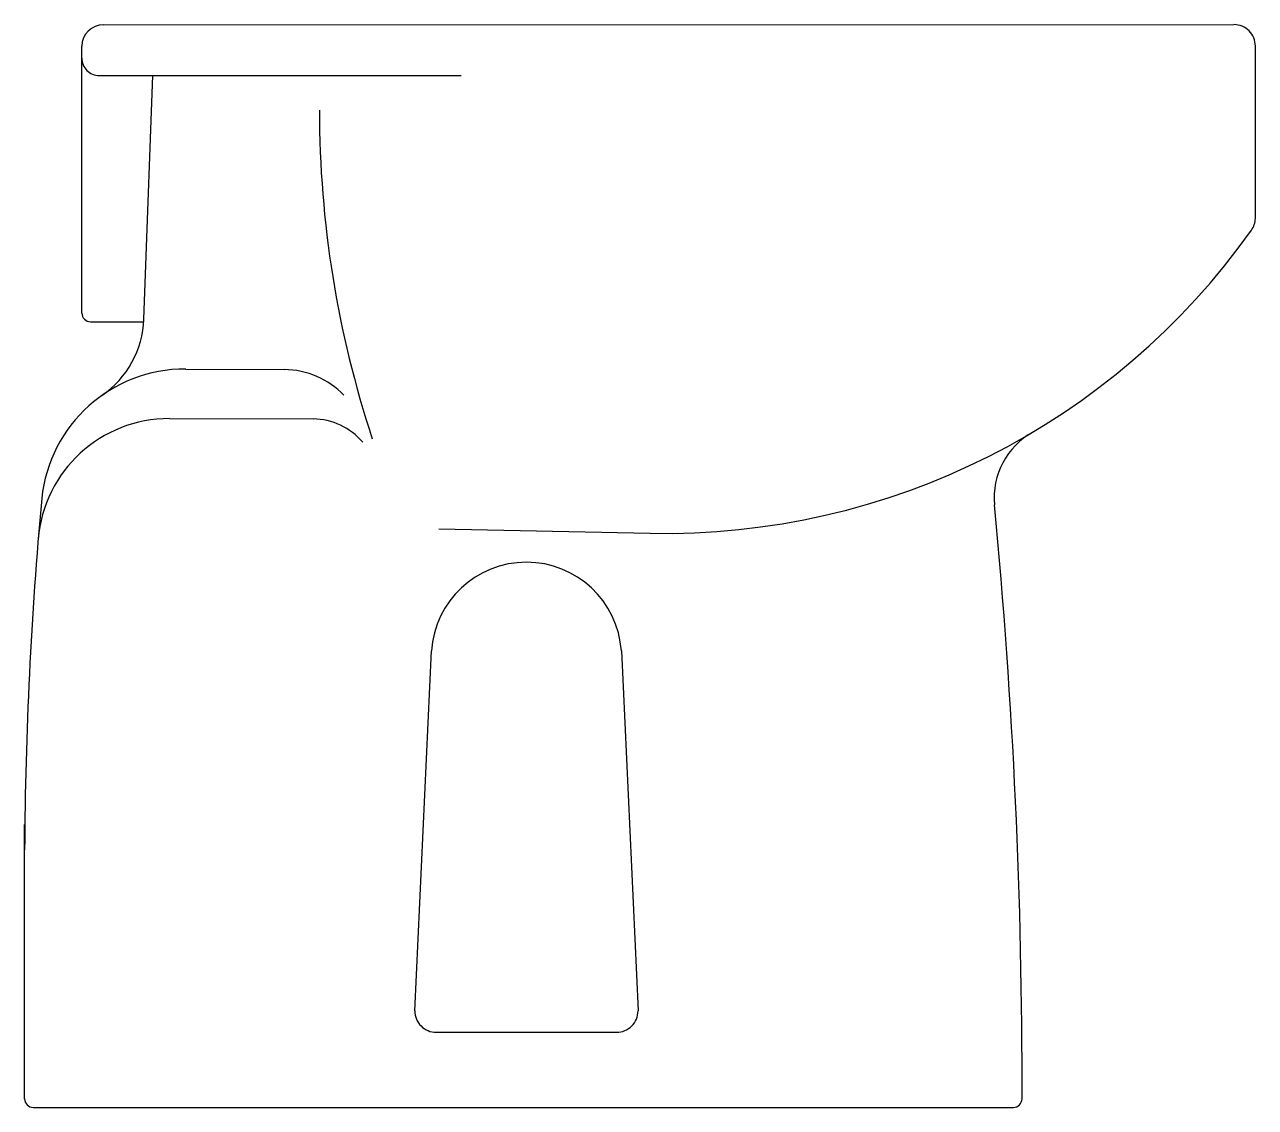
# Model space of a CAD drawing. Extents: x -474.455 to -473.955, y 408.615 to 409.055.
import ezdxf

# ---------------------------------------------------------------- set-up
doc = ezdxf.new("R2010")
doc.units = 0
doc.header["$LTSCALE"] = 0.488444769761318
doc.header["$MEASUREMENT"] = 0
doc.linetypes.add('CONTINU', pattern=[0])
doc.layers.get('0').update_dxf_attribs({"linetype": 'CONTINUOUS'})

msp = doc.modelspace()

# ---------------------------------------------------------------- linework, layer by layer
at = {"linetype": 'CONTINU'}
for p, q in [((-474.4226556255069, 409.0544565099912), (-473.9632862189766, 409.0545470085657)), ((-474.4313759160656, 408.9373032897276), (-474.4313759072198, 409.045734510872)), ((-473.9545626080172, 408.9757952860098), (-473.9545625006895, 409.0458249953676)), ((-474.4243981735676, 409.0338878815267), (-474.2772850397486, 409.0338878461745)), ((-474.4061740572882, 408.9348457944442), (-474.4025898876444, 409.033887876286)), ((-474.4278870780892, 408.9337951155448), (-474.4062262003134, 408.9337950357424)), ((-474.3892042506357, 408.9145614116987), (-474.3490880694087, 408.9143320804958)), ((-474.3957342742404, 408.8944450904436), (-474.3373921650689, 408.894278668318)), ((-474.2864047429695, 408.8495873914621), (-474.2004812282571, 408.847842022364)), ((-474.2961216592329, 408.6537678725033), (-474.2893639078989, 408.8000061301641)), ((-474.2121683561644, 408.800006152168), (-474.2054105367848, 408.6537678609156)), ((-474.454648863694, 408.6180062575053), (-474.45464887697, 408.7295257282969)), ((-474.2873993958503, 408.6450454790384), (-474.2141328001676, 408.6450454790384)), ((-474.4511599724484, 408.6145177295376), (-474.0528763239176, 408.6145177295376))]:
    msp.add_line(p, q, dxfattribs=at)
for centre, radius, start, end in [((-474.4226539072198, 409.0457345101605), 0.008722, 90.0112876178225, 179.9999953258053), ((-473.9632845006895, 409.0458250087349), 0.008722, 359.9999121883569, 90.0112876178128), ((-474.4243981735676, 409.0408656552178), 0.006977773691095005, 179.9976806644076, 270), ((-473.9074773309667, 409.0199889246995), 0.4273892400865754, 180.0356597900373, 198.2356414794918), ((-473.9632811706238, 408.9760469212169), 0.008722193199089233, 324.6677818297022, 358.3467878103788), ((-474.1945467463011, 409.1399764315177), 0.2921946801151937, 268.8362411315834, 324.6695350463773), ((-474.4278870780893, 408.9372840068094), 0.00348889126454965, 179.6833276326096, 270.0000000009335), ((-474.4453984121975, 408.9362655972498), 0.03925004277779456, 304.3831873274042, 357.9269714355788), ((-474.3895445448256, 408.856130480318), 0.05843192228693621, 89.66632056033201, 174.2753937455567), ((-474.3492812187492, 408.880534025809), 0.03379860658787177, 43.79881286625329, 89.6725692749278), ((-474.3958867651638, 408.8410216780206), 0.05342363005631219, 89.83645629886804, 175.2990875244605), ((-474.3374296970991, 408.8681120111406), 0.02616668409427657, 39.66681671131489, 89.91781810576579), ((-474.0302537829505, 408.862251692036), 0.03048722459651227, 118.8535708496134, 185.3620318482016), ((-472.8069652217224, 408.7103756491666), 1.64770721229046, 174.721527099607, 179.6936213399285), ((-476.5016434408352, 408.6249823669406), 2.452266069782319, 359.8367964923373, 5.485471903570721), ((-474.2507661312816, 408.7973749361178), 0.03868735635713606, 3.899828195581772, 176.100204467738), ((-474.2873993958502, 408.653767742422), 0.008722263383678203, 179.9991455075645, 269.9999999996266), ((-474.2141328001677, 408.653767742422), 0.008722263383617701, 270.0000000003734, 0.0007783738457372956), ((-474.4511599724484, 408.6180066208022), 0.003488891264553094, 180.0059661867937, 270.0000000009335), ((-474.0528766323199, 408.6180070562295), 0.003489326705548798, 270.0050640566556, 359.8389318745441)]:
    msp.add_arc(centre, radius, start, end, dxfattribs=at)

doc.saveas('drawing.dxf')
